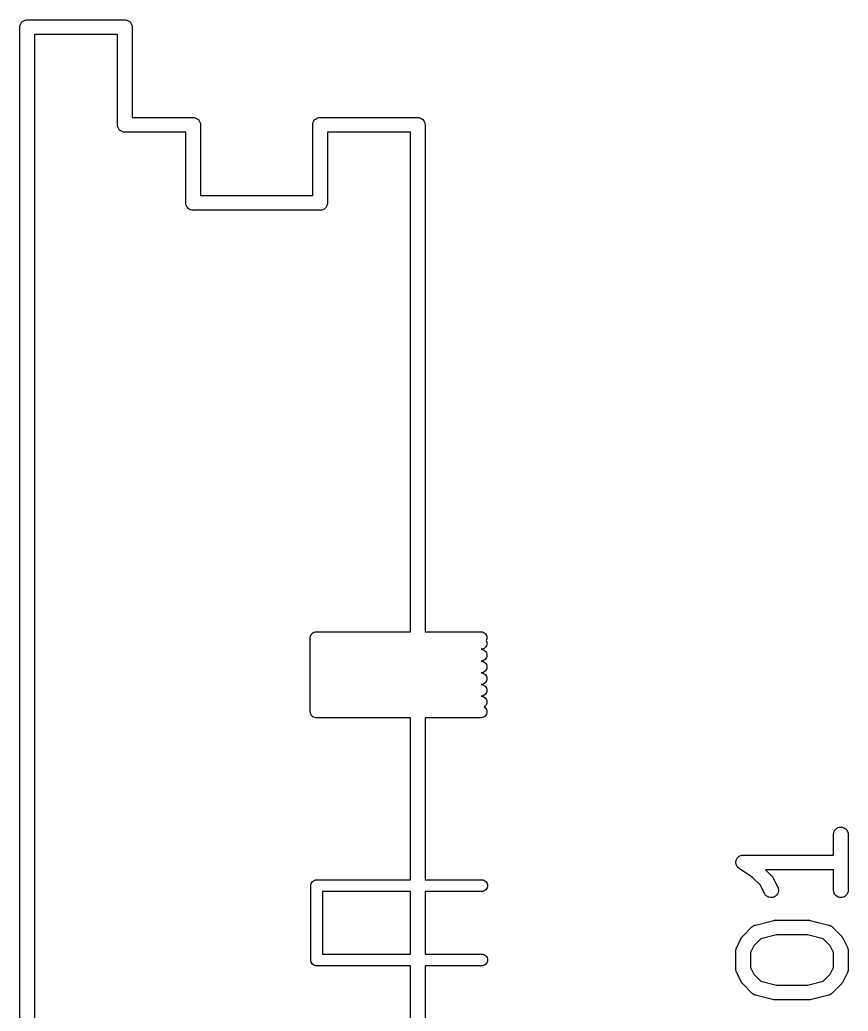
# Model space of a CAD drawing. Extents: x -0.6 to 16.4, y -5.6 to -1.9.
# Drawn here: x -0.5633 to -0.2292, y -2.3231 to -1.9235 of the extents above; entities that cross this region are included whole.
import ezdxf

# ---------------------------------------------------------------- set-up
doc = ezdxf.new("R2010")
doc.units = 0
doc.header["$MEASUREMENT"] = 0
doc.layers.add('BLACK', color=7, linetype='CONTINUOUS')

msp = doc.modelspace()

# ---------------------------------------------------------------- linework, layer by layer
at = {"layer": 'BLACK', "linetype": 'CONTINUOUS'}
for p, q in [((-0.563252, -1.92648), (-0.563195, -1.9259)), ((-0.563195, -1.9259), (-0.563027, -1.92534)), ((-0.563027, -1.92534), (-0.562752, -1.92483)), ((-0.562752, -1.92483), (-0.562383, -1.92438)), ((-0.562383, -1.92438), (-0.561934, -1.92401)), ((-0.561934, -1.92401), (-0.561421, -1.92374)), ((-0.561421, -1.92374), (-0.560864, -1.92357)), ((-0.560864, -1.92357), (-0.56043, -1.92352)), ((-0.56043, -1.92352), (-0.560285, -1.92351)), ((-0.560285, -1.92351), (-0.560141, -1.92352)), ((-0.560141, -1.92352), (-0.52106, -1.92352)), ((-0.52106, -1.92352), (-0.520915, -1.92351)), ((-0.520915, -1.92351), (-0.520771, -1.92352)), ((-0.520771, -1.92352), (-0.520337, -1.92357)), ((-0.520337, -1.92357), (-0.51978, -1.92374)), ((-0.51978, -1.92374), (-0.519267, -1.92401)), ((-0.519267, -1.92401), (-0.518817, -1.92438)), ((-0.518817, -1.92438), (-0.518448, -1.92483)), ((-0.518448, -1.92483), (-0.518174, -1.92534)), ((-0.518174, -1.92534), (-0.518005, -1.9259)), ((-0.518005, -1.9259), (-0.517948, -1.92648)), ((-0.563238, -1.92662), (-0.563252, -1.92648)), ((-0.563238, -2.7531), (-0.563238, -1.92662)), ((-0.557333, -1.92943), (-0.557333, -2.7503)), ((-0.523868, -1.92943), (-0.557333, -1.92943)), ((-0.523868, -1.9657), (-0.523868, -1.92943)), ((-0.517948, -1.92648), (-0.517963, -1.92662)), ((-0.517963, -1.92662), (-0.517963, -1.96289)), ((-0.523882, -1.96585), (-0.523868, -1.9657)), ((-0.523825, -1.96643), (-0.523882, -1.96585)), ((-0.517963, -1.96289), (-0.493501, -1.96289)), ((-0.493501, -1.96289), (-0.493356, -1.96288)), ((-0.493356, -1.96288), (-0.493212, -1.96289)), ((-0.493212, -1.96289), (-0.492777, -1.96294)), ((-0.492777, -1.96294), (-0.492221, -1.96311)), ((-0.492221, -1.96311), (-0.491708, -1.96338)), ((-0.491708, -1.96338), (-0.491258, -1.96375)), ((-0.491258, -1.96375), (-0.490889, -1.9642)), ((-0.490889, -1.9642), (-0.490615, -1.96471)), ((-0.490615, -1.96471), (-0.490446, -1.96527)), ((-0.490446, -1.96527), (-0.490389, -1.96585)), ((-0.490389, -1.96585), (-0.490404, -1.96599)), ((-0.490404, -1.96599), (-0.490404, -1.99439)), ((-0.445142, -1.96585), (-0.445085, -1.96527)), ((-0.445128, -1.96599), (-0.445142, -1.96585)), ((-0.445128, -1.99439), (-0.445128, -1.96599)), ((-0.445085, -1.96527), (-0.444916, -1.96471)), ((-0.444916, -1.96471), (-0.444642, -1.9642)), ((-0.444642, -1.9642), (-0.444273, -1.96375)), ((-0.444273, -1.96375), (-0.443824, -1.96338)), ((-0.443824, -1.96338), (-0.443311, -1.96311)), ((-0.443311, -1.96311), (-0.442754, -1.96294)), ((-0.442754, -1.96294), (-0.44232, -1.96289)), ((-0.44232, -1.96289), (-0.442175, -1.96288)), ((-0.442175, -1.96288), (-0.442031, -1.96289)), ((-0.442031, -1.96289), (-0.40295, -1.96289)), ((-0.40295, -1.96289), (-0.402805, -1.96288)), ((-0.402805, -1.96288), (-0.40266, -1.96289)), ((-0.40266, -1.96289), (-0.402226, -1.96294)), ((-0.402226, -1.96294), (-0.40167, -1.96311)), ((-0.40167, -1.96311), (-0.401157, -1.96338)), ((-0.401157, -1.96338), (-0.400707, -1.96375)), ((-0.400707, -1.96375), (-0.400338, -1.9642)), ((-0.400338, -1.9642), (-0.400064, -1.96471)), ((-0.400064, -1.96471), (-0.399895, -1.96527)), ((-0.399895, -1.96527), (-0.399838, -1.96585)), ((-0.399838, -1.96585), (-0.399852, -1.96599)), ((-0.399852, -1.96599), (-0.399852, -2.17018)), ((-0.523656, -1.96698), (-0.523825, -1.96643)), ((-0.523382, -1.96749), (-0.523656, -1.96698)), ((-0.523013, -1.96794), (-0.523382, -1.96749)), ((-0.522564, -1.96831), (-0.523013, -1.96794)), ((-0.522051, -1.96859), (-0.522564, -1.96831)), ((-0.521494, -1.96876), (-0.522051, -1.96859)), ((-0.52106, -1.9688), (-0.521494, -1.96876)), ((-0.520915, -1.96881), (-0.52106, -1.9688)), ((-0.520771, -1.9688), (-0.520915, -1.96881)), ((-0.496309, -1.9688), (-0.520771, -1.9688)), ((-0.496309, -1.9972), (-0.496309, -1.9688)), ((-0.405758, -1.9688), (-0.439222, -1.9688)), ((-0.439222, -1.9688), (-0.439222, -1.9972)), ((-0.405758, -2.17018), (-0.405758, -1.9688)), ((-0.496323, -1.99734), (-0.496309, -1.9972)), ((-0.496266, -1.99792), (-0.496323, -1.99734)), ((-0.496097, -1.99848), (-0.496266, -1.99792)), ((-0.490404, -1.99439), (-0.445128, -1.99439)), ((-0.439265, -1.99792), (-0.439434, -1.99848)), ((-0.439208, -1.99734), (-0.439265, -1.99792)), ((-0.439222, -1.9972), (-0.439208, -1.99734)), ((-0.495823, -1.99899), (-0.496097, -1.99848)), ((-0.495454, -1.99944), (-0.495823, -1.99899)), ((-0.495005, -1.99981), (-0.495454, -1.99944)), ((-0.494492, -2.00008), (-0.495005, -1.99981)), ((-0.493935, -2.00025), (-0.494492, -2.00008)), ((-0.493501, -2.0003), (-0.493935, -2.00025)), ((-0.493356, -2.00031), (-0.493501, -2.0003)), ((-0.493212, -2.0003), (-0.493356, -2.00031)), ((-0.44232, -2.0003), (-0.493212, -2.0003)), ((-0.442175, -2.00031), (-0.44232, -2.0003)), ((-0.442031, -2.0003), (-0.442175, -2.00031)), ((-0.441596, -2.00025), (-0.442031, -2.0003)), ((-0.44104, -2.00008), (-0.441596, -2.00025)), ((-0.440527, -1.99981), (-0.44104, -2.00008)), ((-0.440077, -1.99944), (-0.440527, -1.99981)), ((-0.439708, -1.99899), (-0.440077, -1.99944)), ((-0.439434, -1.99848), (-0.439708, -1.99899)), ((-0.446124, -2.17254), (-0.446078, -2.17208)), ((-0.446112, -2.17266), (-0.446124, -2.17254)), ((-0.446112, -2.17479), (-0.446112, -2.17266)), ((-0.446078, -2.17208), (-0.445943, -2.17163)), ((-0.445943, -2.17163), (-0.445724, -2.17122)), ((-0.445724, -2.17122), (-0.445428, -2.17086)), ((-0.445428, -2.17086), (-0.445069, -2.17057)), ((-0.445069, -2.17057), (-0.444658, -2.17035)), ((-0.444658, -2.17035), (-0.444213, -2.17021)), ((-0.444213, -2.17021), (-0.443866, -2.17018)), ((-0.443866, -2.17018), (-0.44375, -2.17017)), ((-0.44375, -2.17017), (-0.443634, -2.17018)), ((-0.443634, -2.17018), (-0.405758, -2.17018)), ((-0.399852, -2.17018), (-0.377177, -2.17018)), ((-0.377177, -2.17018), (-0.37683, -2.17021)), ((-0.37683, -2.17021), (-0.376385, -2.17035)), ((-0.376385, -2.17035), (-0.375975, -2.17057)), ((-0.375975, -2.17057), (-0.375615, -2.17086)), ((-0.375615, -2.17086), (-0.37532, -2.17122)), ((-0.37532, -2.17122), (-0.3751, -2.17163)), ((-0.3751, -2.17345), (-0.375246, -2.17372)), ((-0.375246, -2.17372), (-0.3751, -2.17399)), ((-0.3751, -2.17163), (-0.374965, -2.17208)), ((-0.374965, -2.173), (-0.3751, -2.17345)), ((-0.374965, -2.17208), (-0.37492, -2.17254)), ((-0.37492, -2.17254), (-0.374965, -2.173)), ((-0.446124, -2.1749), (-0.446112, -2.17479)), ((-0.446112, -2.17502), (-0.446124, -2.1749)), ((-0.446112, -2.17951), (-0.446112, -2.17502)), ((-0.37683, -2.17723), (-0.377177, -2.17726)), ((-0.377177, -2.17726), (-0.37683, -2.1773)), ((-0.376385, -2.17709), (-0.37683, -2.17723)), ((-0.37683, -2.1773), (-0.376385, -2.17743)), ((-0.375975, -2.17688), (-0.376385, -2.17709)), ((-0.376385, -2.17743), (-0.375975, -2.17765)), ((-0.375615, -2.17658), (-0.375975, -2.17688)), ((-0.375975, -2.17765), (-0.375615, -2.17795)), ((-0.37532, -2.17622), (-0.375615, -2.17658)), ((-0.3751, -2.17581), (-0.37532, -2.17622)), ((-0.3751, -2.17399), (-0.374965, -2.17444)), ((-0.374965, -2.17536), (-0.3751, -2.17581)), ((-0.374965, -2.17444), (-0.37492, -2.1749)), ((-0.37492, -2.1749), (-0.374965, -2.17536)), ((-0.446124, -2.17963), (-0.446112, -2.17951)), ((-0.446112, -2.17974), (-0.446124, -2.17963)), ((-0.446112, -2.18423), (-0.446112, -2.17974)), ((-0.376385, -2.18182), (-0.37683, -2.18195)), ((-0.375975, -2.1816), (-0.376385, -2.18182)), ((-0.375615, -2.1813), (-0.375975, -2.1816)), ((-0.375615, -2.17795), (-0.37532, -2.17831)), ((-0.37532, -2.18094), (-0.375615, -2.1813)), ((-0.37532, -2.17831), (-0.3751, -2.17872)), ((-0.3751, -2.18053), (-0.37532, -2.18094)), ((-0.3751, -2.17872), (-0.374965, -2.17916)), ((-0.374965, -2.18009), (-0.3751, -2.18053)), ((-0.374965, -2.17916), (-0.37492, -2.17963)), ((-0.37492, -2.17963), (-0.374965, -2.18009)), ((-0.446124, -2.18435), (-0.446112, -2.18423)), ((-0.446112, -2.18447), (-0.446124, -2.18435)), ((-0.446112, -2.18896), (-0.446112, -2.18447)), ((-0.37683, -2.18195), (-0.377177, -2.18199)), ((-0.377177, -2.18199), (-0.37683, -2.18202)), ((-0.37683, -2.18202), (-0.376385, -2.18216)), ((-0.376385, -2.18216), (-0.375975, -2.18238)), ((-0.375975, -2.18238), (-0.375615, -2.18267)), ((-0.375615, -2.18267), (-0.37532, -2.18303)), ((-0.37532, -2.18567), (-0.375615, -2.18603)), ((-0.37532, -2.18303), (-0.3751, -2.18344)), ((-0.3751, -2.18526), (-0.37532, -2.18567)), ((-0.3751, -2.18344), (-0.374965, -2.18389)), ((-0.374965, -2.18481), (-0.3751, -2.18526)), ((-0.374965, -2.18389), (-0.37492, -2.18435)), ((-0.37492, -2.18435), (-0.374965, -2.18481)), ((-0.446124, -2.18907), (-0.446112, -2.18896)), ((-0.446112, -2.18919), (-0.446124, -2.18907)), ((-0.446112, -2.19368), (-0.446112, -2.18919)), ((-0.37683, -2.18668), (-0.377177, -2.18671)), ((-0.377177, -2.18671), (-0.37683, -2.18675)), ((-0.376385, -2.18654), (-0.37683, -2.18668)), ((-0.37683, -2.18675), (-0.376385, -2.18688)), ((-0.375975, -2.18632), (-0.376385, -2.18654)), ((-0.376385, -2.18688), (-0.375975, -2.1871)), ((-0.375615, -2.18603), (-0.375975, -2.18632)), ((-0.375975, -2.1871), (-0.375615, -2.1874)), ((-0.375615, -2.1874), (-0.37532, -2.18776)), ((-0.37532, -2.18776), (-0.3751, -2.18817)), ((-0.3751, -2.18817), (-0.374965, -2.18861)), ((-0.374965, -2.18954), (-0.3751, -2.18998)), ((-0.374965, -2.18861), (-0.37492, -2.18907)), ((-0.37492, -2.18907), (-0.374965, -2.18954)), ((-0.446124, -2.1938), (-0.446112, -2.19368)), ((-0.446112, -2.19392), (-0.446124, -2.1938)), ((-0.37683, -2.1914), (-0.377177, -2.19144)), ((-0.377177, -2.19144), (-0.37683, -2.19147)), ((-0.376385, -2.19127), (-0.37683, -2.1914)), ((-0.37683, -2.19147), (-0.376385, -2.19161)), ((-0.375975, -2.19105), (-0.376385, -2.19127)), ((-0.376385, -2.19161), (-0.375975, -2.19183)), ((-0.375615, -2.19075), (-0.375975, -2.19105)), ((-0.375975, -2.19183), (-0.375615, -2.19212)), ((-0.37532, -2.19039), (-0.375615, -2.19075)), ((-0.375615, -2.19212), (-0.37532, -2.19248)), ((-0.3751, -2.18998), (-0.37532, -2.19039)), ((-0.37532, -2.19248), (-0.3751, -2.19289)), ((-0.3751, -2.19289), (-0.374965, -2.19334)), ((-0.374965, -2.19334), (-0.37492, -2.1938)), ((-0.37492, -2.1938), (-0.374965, -2.19426)), ((-0.446112, -2.19841), (-0.446112, -2.19392)), ((-0.37683, -2.19613), (-0.377177, -2.19616)), ((-0.377177, -2.19616), (-0.37683, -2.1962)), ((-0.376385, -2.19599), (-0.37683, -2.19613)), ((-0.37683, -2.1962), (-0.376385, -2.19633)), ((-0.375975, -2.19577), (-0.376385, -2.19599)), ((-0.376385, -2.19633), (-0.375975, -2.19655)), ((-0.375615, -2.19548), (-0.375975, -2.19577)), ((-0.375975, -2.19655), (-0.375615, -2.19685)), ((-0.37532, -2.19512), (-0.375615, -2.19548)), ((-0.375615, -2.19685), (-0.37532, -2.1972)), ((-0.3751, -2.19471), (-0.37532, -2.19512)), ((-0.37532, -2.1972), (-0.3751, -2.19762)), ((-0.374965, -2.19426), (-0.3751, -2.19471)), ((-0.3751, -2.19762), (-0.374965, -2.19806)), ((-0.446124, -2.19852), (-0.446112, -2.19841)), ((-0.446112, -2.19864), (-0.446124, -2.19852)), ((-0.446112, -2.20234), (-0.446112, -2.19864)), ((-0.375615, -2.2002), (-0.375968, -2.20049)), ((-0.375968, -2.20049), (-0.375615, -2.20078)), ((-0.37532, -2.19984), (-0.375615, -2.2002)), ((-0.375615, -2.20078), (-0.37532, -2.20114)), ((-0.3751, -2.19943), (-0.37532, -2.19984)), ((-0.37532, -2.20114), (-0.3751, -2.20155)), ((-0.374965, -2.19899), (-0.3751, -2.19943)), ((-0.3751, -2.20155), (-0.374965, -2.202)), ((-0.374965, -2.19806), (-0.37492, -2.19852)), ((-0.37492, -2.19852), (-0.374965, -2.19899)), ((-0.446124, -2.20246), (-0.446112, -2.20234)), ((-0.446078, -2.20292), (-0.446124, -2.20246)), ((-0.445943, -2.20337), (-0.446078, -2.20292)), ((-0.445724, -2.20378), (-0.445943, -2.20337)), ((-0.445428, -2.20414), (-0.445724, -2.20378)), ((-0.445069, -2.20443), (-0.445428, -2.20414)), ((-0.444658, -2.20465), (-0.445069, -2.20443)), ((-0.444213, -2.20479), (-0.444658, -2.20465)), ((-0.443866, -2.20482), (-0.444213, -2.20479)), ((-0.44375, -2.20483), (-0.443866, -2.20482)), ((-0.443866, -2.20482), (-0.443866, -2.20482)), ((-0.443634, -2.20482), (-0.44375, -2.20483)), ((-0.405758, -2.20482), (-0.443634, -2.20482)), ((-0.405758, -2.27018), (-0.405758, -2.20482)), ((-0.377177, -2.20482), (-0.399852, -2.20482)), ((-0.399852, -2.20482), (-0.399852, -2.27018)), ((-0.37683, -2.20479), (-0.377177, -2.20482)), ((-0.376385, -2.20465), (-0.37683, -2.20479)), ((-0.375975, -2.20443), (-0.376385, -2.20465)), ((-0.375615, -2.20414), (-0.375975, -2.20443)), ((-0.37532, -2.20378), (-0.375615, -2.20414)), ((-0.3751, -2.20337), (-0.37532, -2.20378)), ((-0.374965, -2.20292), (-0.3751, -2.20337)), ((-0.374965, -2.202), (-0.37492, -2.20246)), ((-0.37492, -2.20246), (-0.374965, -2.20292)), ((-0.234626, -2.25022), (-0.234256, -2.24978)), ((-0.234256, -2.24978), (-0.233807, -2.24942)), ((-0.233807, -2.24942), (-0.233296, -2.24915)), ((-0.233296, -2.24915), (-0.232743, -2.24899)), ((-0.232743, -2.24899), (-0.232169, -2.24893)), ((-0.232169, -2.24893), (-0.231596, -2.24899)), ((-0.231596, -2.24899), (-0.231045, -2.24916)), ((-0.231045, -2.24916), (-0.230539, -2.24944)), ((-0.230539, -2.24944), (-0.230095, -2.24981)), ((-0.230095, -2.24981), (-0.22973, -2.25025)), ((-0.235142, -2.25185), (-0.235078, -2.25127)), ((-0.235142, -2.25189), (-0.235142, -2.25185)), ((-0.235142, -2.26018), (-0.235142, -2.25189)), ((-0.235078, -2.25127), (-0.234904, -2.25072)), ((-0.234904, -2.25072), (-0.234626, -2.25022)), ((-0.22973, -2.25025), (-0.22946, -2.25076)), ((-0.22946, -2.25076), (-0.229293, -2.25131)), ((-0.229293, -2.25131), (-0.229237, -2.25189)), ((-0.229237, -2.25189), (-0.229237, -2.27438)), ((-0.27428, -2.26199), (-0.274142, -2.26173)), ((-0.274142, -2.26173), (-0.274008, -2.26148)), ((-0.274008, -2.26148), (-0.274006, -2.26148)), ((-0.274006, -2.26148), (-0.274005, -2.26148)), ((-0.274005, -2.26148), (-0.273824, -2.26126)), ((-0.273824, -2.26126), (-0.27364, -2.26104)), ((-0.27364, -2.26104), (-0.273639, -2.26104)), ((-0.273639, -2.26104), (-0.273637, -2.26104)), ((-0.273637, -2.26104), (-0.273405, -2.26085)), ((-0.273405, -2.26085), (-0.273194, -2.26068)), ((-0.273194, -2.26068), (-0.273192, -2.26067)), ((-0.273192, -2.26067), (-0.27319, -2.26067)), ((-0.27319, -2.26067), (-0.272921, -2.26053)), ((-0.272921, -2.26053), (-0.272685, -2.26041)), ((-0.272685, -2.26041), (-0.272683, -2.2604)), ((-0.272683, -2.2604), (-0.272681, -2.2604)), ((-0.272681, -2.2604), (-0.272401, -2.26032)), ((-0.272401, -2.26032), (-0.272133, -2.26024)), ((-0.272133, -2.26024), (-0.272131, -2.26024)), ((-0.272131, -2.26024), (-0.272129, -2.26024)), ((-0.272129, -2.26024), (-0.271841, -2.26021)), ((-0.271841, -2.26021), (-0.27156, -2.26018)), ((-0.27156, -2.26018), (-0.235142, -2.26018)), ((-0.274512, -2.26311), (-0.274482, -2.26283)), ((-0.274485, -2.26341), (-0.274512, -2.26311)), ((-0.274512, -2.26311), (-0.274512, -2.26311)), ((-0.274512, -2.26311), (-0.274512, -2.26311)), ((-0.274461, -2.26368), (-0.274485, -2.26341)), ((-0.274482, -2.26283), (-0.274452, -2.26254)), ((-0.274461, -2.26369), (-0.274461, -2.26368)), ((-0.27446, -2.26369), (-0.274461, -2.26369)), ((-0.274379, -2.26396), (-0.27446, -2.26369)), ((-0.274452, -2.26254), (-0.274452, -2.26254)), ((-0.274452, -2.26254), (-0.274451, -2.26254)), ((-0.274451, -2.26254), (-0.274358, -2.26224)), ((-0.274299, -2.26424), (-0.274379, -2.26396)), ((-0.274358, -2.26224), (-0.274282, -2.26199)), ((-0.274298, -2.26424), (-0.274299, -2.26424)), ((-0.274173, -2.26448), (-0.274298, -2.26424)), ((-0.274298, -2.26424), (-0.274298, -2.26424)), ((-0.274282, -2.26199), (-0.274281, -2.26199)), ((-0.274281, -2.26199), (-0.27428, -2.26199)), ((-0.274033, -2.26475), (-0.274173, -2.26448)), ((-0.274032, -2.26475), (-0.274033, -2.26475)), ((-0.274031, -2.26475), (-0.274032, -2.26475)), ((-0.273858, -2.26497), (-0.274031, -2.26475)), ((-0.273673, -2.2652), (-0.273858, -2.26497)), ((-0.273671, -2.2652), (-0.273673, -2.2652)), ((-0.273669, -2.2652), (-0.273671, -2.2652)), ((-0.273453, -2.26538), (-0.273669, -2.2652)), ((-0.273232, -2.26557), (-0.273453, -2.26538)), ((-0.273228, -2.26557), (-0.273232, -2.26557)), ((-0.273198, -2.26559), (-0.273228, -2.26557)), ((-0.273228, -2.26557), (-0.273228, -2.26557)), ((-0.273228, -2.26557), (-0.273228, -2.26557)), ((-0.267817, -2.26918), (-0.273198, -2.26559)), ((-0.264613, -2.27238), (-0.267817, -2.26918)), ((-0.235142, -2.26609), (-0.262556, -2.26609)), ((-0.262556, -2.26609), (-0.260098, -2.26855)), ((-0.260098, -2.26855), (-0.260069, -2.26858)), ((-0.260069, -2.26858), (-0.259966, -2.26871)), ((-0.259966, -2.26871), (-0.259852, -2.26883)), ((-0.259852, -2.26883), (-0.259786, -2.26893)), ((-0.259786, -2.26893), (-0.25971, -2.26903)), ((-0.25971, -2.26903), (-0.259633, -2.26917)), ((-0.259633, -2.26917), (-0.259545, -2.26931)), ((-0.259545, -2.26931), (-0.25767, -2.27306)), ((-0.235142, -2.27438), (-0.235142, -2.26609)), ((-0.445887, -2.27254), (-0.445842, -2.27208)), ((-0.445876, -2.27266), (-0.445887, -2.27254)), ((-0.445876, -2.30234), (-0.445876, -2.27266)), ((-0.445842, -2.27208), (-0.445707, -2.27163)), ((-0.445707, -2.27163), (-0.445487, -2.27122)), ((-0.445487, -2.27122), (-0.445192, -2.27086)), ((-0.445192, -2.27086), (-0.444832, -2.27057)), ((-0.444832, -2.27057), (-0.444422, -2.27035)), ((-0.444422, -2.27035), (-0.443977, -2.27021)), ((-0.443977, -2.27021), (-0.44363, -2.27018)), ((-0.44363, -2.27018), (-0.443514, -2.27017)), ((-0.443514, -2.27017), (-0.443398, -2.27018)), ((-0.443398, -2.27018), (-0.405758, -2.27018)), ((-0.399852, -2.27018), (-0.376941, -2.27018)), ((-0.376941, -2.27018), (-0.376594, -2.27021)), ((-0.376594, -2.27021), (-0.376149, -2.27035)), ((-0.376149, -2.27035), (-0.375738, -2.27057)), ((-0.375738, -2.27057), (-0.375379, -2.27086)), ((-0.375379, -2.27086), (-0.375084, -2.27122)), ((-0.375084, -2.27122), (-0.374864, -2.27163)), ((-0.374864, -2.27345), (-0.375084, -2.27386)), ((-0.374864, -2.27163), (-0.374729, -2.27208)), ((-0.374729, -2.273), (-0.374864, -2.27345)), ((-0.374729, -2.27208), (-0.374683, -2.27254)), ((-0.374683, -2.27254), (-0.374729, -2.273)), ((-0.262952, -2.2757), (-0.264613, -2.27238)), ((-0.25767, -2.27306), (-0.257652, -2.2731)), ((-0.257652, -2.2731), (-0.257453, -2.27364)), ((-0.257453, -2.27364), (-0.257364, -2.27421)), ((-0.441152, -2.2749), (-0.441152, -2.3001)), ((-0.405758, -2.2749), (-0.441152, -2.2749)), ((-0.405758, -2.3001), (-0.405758, -2.2749)), ((-0.376941, -2.2749), (-0.399852, -2.2749)), ((-0.399852, -2.2749), (-0.399852, -2.3001)), ((-0.376594, -2.27487), (-0.376941, -2.2749)), ((-0.376149, -2.27473), (-0.376594, -2.27487)), ((-0.375738, -2.27451), (-0.376149, -2.27473)), ((-0.375379, -2.27422), (-0.375738, -2.27451)), ((-0.375084, -2.27386), (-0.375379, -2.27422)), ((-0.262645, -2.27619), (-0.262952, -2.2757)), ((-0.26225, -2.27661), (-0.262645, -2.27619)), ((-0.26178, -2.27695), (-0.26225, -2.27661)), ((-0.261255, -2.27718), (-0.26178, -2.27695)), ((-0.260693, -2.27731), (-0.261255, -2.27718)), ((-0.260117, -2.27733), (-0.260693, -2.27731)), ((-0.259549, -2.27724), (-0.260117, -2.27733)), ((-0.259009, -2.27703), (-0.259549, -2.27724)), ((-0.258519, -2.27673), (-0.259009, -2.27703)), ((-0.258097, -2.27634), (-0.258519, -2.27673)), ((-0.25776, -2.27587), (-0.258097, -2.27634)), ((-0.25752, -2.27535), (-0.25776, -2.27587)), ((-0.257386, -2.27479), (-0.25752, -2.27535)), ((-0.257364, -2.27421), (-0.257386, -2.27479)), ((-0.235086, -2.27496), (-0.235142, -2.27438)), ((-0.23492, -2.27551), (-0.235086, -2.27496)), ((-0.234649, -2.27602), (-0.23492, -2.27551)), ((-0.234285, -2.27646), (-0.234649, -2.27602)), ((-0.233841, -2.27683), (-0.234285, -2.27646)), ((-0.233334, -2.27711), (-0.233841, -2.27683)), ((-0.232783, -2.27728), (-0.233334, -2.27711)), ((-0.23221, -2.27734), (-0.232783, -2.27728)), ((-0.231636, -2.27728), (-0.23221, -2.27734)), ((-0.231084, -2.27712), (-0.231636, -2.27728)), ((-0.230573, -2.27685), (-0.231084, -2.27712)), ((-0.230124, -2.27649), (-0.230573, -2.27685)), ((-0.229753, -2.27605), (-0.230124, -2.27649)), ((-0.229476, -2.27555), (-0.229753, -2.27605)), ((-0.229301, -2.275), (-0.229476, -2.27555)), ((-0.229237, -2.27442), (-0.229301, -2.275)), ((-0.229237, -2.27438), (-0.229237, -2.27442)), ((-0.271773, -2.29292), (-0.268023, -2.28917)), ((-0.268023, -2.28917), (-0.267994, -2.28914)), ((-0.267994, -2.28914), (-0.267838, -2.28901)), ((-0.267838, -2.28901), (-0.267689, -2.28888)), ((-0.267689, -2.28888), (-0.267613, -2.28884)), ((-0.267613, -2.28884), (-0.267544, -2.28878)), ((-0.267544, -2.28878), (-0.267366, -2.28869)), ((-0.267366, -2.28869), (-0.267194, -2.28859)), ((-0.267194, -2.28859), (-0.267111, -2.28856)), ((-0.267111, -2.28856), (-0.267032, -2.28851)), ((-0.267032, -2.28851), (-0.26684, -2.28846)), ((-0.26684, -2.28846), (-0.266652, -2.28839)), ((-0.266652, -2.28839), (-0.259153, -2.28652)), ((-0.259153, -2.28652), (-0.259113, -2.28651)), ((-0.259113, -2.28651), (-0.25906, -2.2865)), ((-0.25906, -2.2865), (-0.25901, -2.28649)), ((-0.25901, -2.28649), (-0.258775, -2.28646)), ((-0.258775, -2.28646), (-0.258541, -2.28643)), ((-0.258541, -2.28643), (-0.258489, -2.28643)), ((-0.258489, -2.28643), (-0.258436, -2.28643)), ((-0.258436, -2.28643), (-0.245313, -2.28643)), ((-0.245313, -2.28643), (-0.245272, -2.28643)), ((-0.245272, -2.28643), (-0.24522, -2.28644)), ((-0.24522, -2.28644), (-0.245167, -2.28643)), ((-0.245167, -2.28643), (-0.244933, -2.28647)), ((-0.244933, -2.28647), (-0.244699, -2.28649)), ((-0.244699, -2.28649), (-0.244649, -2.28651)), ((-0.244649, -2.28651), (-0.244597, -2.28652)), ((-0.244597, -2.28652), (-0.237098, -2.28839)), ((-0.237098, -2.28839), (-0.237058, -2.2884)), ((-0.237058, -2.2884), (-0.23687, -2.28847)), ((-0.23687, -2.28847), (-0.236679, -2.28853)), ((-0.236679, -2.28853), (-0.236601, -2.28857)), ((-0.236601, -2.28857), (-0.236518, -2.2886)), ((-0.236518, -2.2886), (-0.236348, -2.28871)), ((-0.236348, -2.28871), (-0.236171, -2.2888)), ((-0.236171, -2.2888), (-0.236103, -2.28886)), ((-0.236103, -2.28886), (-0.236027, -2.28891)), ((-0.236027, -2.28891), (-0.235881, -2.28904)), ((-0.235881, -2.28904), (-0.235726, -2.28917)), ((-0.235726, -2.28917), (-0.231977, -2.29292)), ((-0.274201, -2.29744), (-0.272326, -2.29369)), ((-0.272326, -2.29369), (-0.272307, -2.29365)), ((-0.272307, -2.29365), (-0.272217, -2.29351)), ((-0.272217, -2.29351), (-0.272139, -2.29336)), ((-0.272139, -2.29336), (-0.272061, -2.29327)), ((-0.272061, -2.29327), (-0.271994, -2.29317)), ((-0.271994, -2.29317), (-0.271878, -2.29305)), ((-0.271878, -2.29305), (-0.271773, -2.29292)), ((-0.258073, -2.29233), (-0.264426, -2.29392)), ((-0.245677, -2.29233), (-0.258073, -2.29233)), ((-0.239324, -2.29392), (-0.245677, -2.29233)), ((-0.231977, -2.29292), (-0.231948, -2.29295)), ((-0.231948, -2.29295), (-0.231844, -2.29308)), ((-0.231844, -2.29308), (-0.23173, -2.2932)), ((-0.23173, -2.2932), (-0.231665, -2.2933)), ((-0.231665, -2.2933), (-0.231588, -2.2934)), ((-0.231588, -2.2934), (-0.231512, -2.29355)), ((-0.231512, -2.29355), (-0.231423, -2.29369)), ((-0.231423, -2.29369), (-0.229549, -2.29744)), ((-0.274407, -2.29797), (-0.274335, -2.29778)), ((-0.274335, -2.29778), (-0.274274, -2.29759)), ((-0.274274, -2.29759), (-0.274232, -2.29752)), ((-0.274232, -2.29752), (-0.274201, -2.29744)), ((-0.267258, -2.29676), (-0.268607, -2.29945)), ((-0.264426, -2.29392), (-0.267258, -2.29676)), ((-0.236491, -2.29676), (-0.239324, -2.29392)), ((-0.235142, -2.29945), (-0.236491, -2.29676)), ((-0.229549, -2.29744), (-0.229531, -2.29747)), ((-0.229531, -2.29747), (-0.229501, -2.29755)), ((-0.229501, -2.29755), (-0.22946, -2.29763)), ((-0.22946, -2.29763), (-0.229401, -2.29782)), ((-0.441152, -2.3001), (-0.405758, -2.3001)), ((-0.399852, -2.3001), (-0.376941, -2.3001)), ((-0.376941, -2.3001), (-0.376594, -2.30013)), ((-0.376594, -2.30013), (-0.376149, -2.30027)), ((-0.376149, -2.30027), (-0.375738, -2.30049)), ((-0.375738, -2.30049), (-0.375379, -2.30078)), ((-0.375379, -2.30078), (-0.375084, -2.30114)), ((-0.375084, -2.30114), (-0.374864, -2.30155)), ((-0.374864, -2.30155), (-0.374729, -2.302)), ((-0.274513, -2.29876), (-0.274512, -2.29871)), ((-0.274513, -2.30625), (-0.274513, -2.29876)), ((-0.274512, -2.29871), (-0.274503, -2.29863)), ((-0.274505, -2.29854), (-0.274471, -2.29834)), ((-0.274503, -2.29863), (-0.274505, -2.29854)), ((-0.274471, -2.29834), (-0.274448, -2.29814)), ((-0.274448, -2.29814), (-0.274422, -2.29806)), ((-0.274422, -2.29806), (-0.274407, -2.29797)), ((-0.268607, -2.29945), (-0.268607, -2.30556)), ((-0.235142, -2.30556), (-0.235142, -2.29945)), ((-0.229401, -2.29782), (-0.229332, -2.29801)), ((-0.229332, -2.29801), (-0.229318, -2.2981)), ((-0.229318, -2.2981), (-0.229293, -2.29818)), ((-0.229293, -2.29818), (-0.229273, -2.29838)), ((-0.229273, -2.29838), (-0.229242, -2.29858)), ((-0.229242, -2.29858), (-0.229245, -2.29867)), ((-0.229245, -2.29867), (-0.229237, -2.29876)), ((-0.229237, -2.29876), (-0.229237, -2.30625)), ((-0.445887, -2.30246), (-0.445876, -2.30234)), ((-0.445842, -2.30292), (-0.445887, -2.30246)), ((-0.445707, -2.30337), (-0.445842, -2.30292)), ((-0.445487, -2.30378), (-0.445707, -2.30337)), ((-0.445192, -2.30414), (-0.445487, -2.30378)), ((-0.444832, -2.30443), (-0.445192, -2.30414)), ((-0.444422, -2.30465), (-0.444832, -2.30443)), ((-0.443977, -2.30479), (-0.444422, -2.30465)), ((-0.44363, -2.30482), (-0.443977, -2.30479)), ((-0.443514, -2.30483), (-0.44363, -2.30482)), ((-0.44363, -2.30482), (-0.44363, -2.30482)), ((-0.443398, -2.30482), (-0.443514, -2.30483)), ((-0.405758, -2.30482), (-0.443398, -2.30482)), ((-0.405758, -2.37018), (-0.405758, -2.30482)), ((-0.376941, -2.30482), (-0.399852, -2.30482)), ((-0.399852, -2.30482), (-0.399852, -2.37018)), ((-0.376594, -2.30479), (-0.376941, -2.30482)), ((-0.376149, -2.30465), (-0.376594, -2.30479)), ((-0.375738, -2.30443), (-0.376149, -2.30465)), ((-0.375379, -2.30414), (-0.375738, -2.30443)), ((-0.375084, -2.30378), (-0.375379, -2.30414)), ((-0.374864, -2.30337), (-0.375084, -2.30378)), ((-0.374729, -2.30292), (-0.374864, -2.30337)), ((-0.374729, -2.302), (-0.374683, -2.30246)), ((-0.374683, -2.30246), (-0.374729, -2.30292)), ((-0.268607, -2.30556), (-0.267258, -2.30826)), ((-0.236491, -2.30826), (-0.235142, -2.30556)), ((-0.274504, -2.30634), (-0.274513, -2.30625)), ((-0.274507, -2.30643), (-0.274504, -2.30634)), ((-0.274476, -2.30663), (-0.274507, -2.30643)), ((-0.274456, -2.30683), (-0.274476, -2.30663)), ((-0.274431, -2.30691), (-0.274456, -2.30683)), ((-0.274418, -2.307), (-0.274431, -2.30691)), ((-0.274348, -2.30719), (-0.274418, -2.307)), ((-0.27429, -2.30738), (-0.274348, -2.30719)), ((-0.274249, -2.30746), (-0.27429, -2.30738)), ((-0.274219, -2.30754), (-0.274249, -2.30746)), ((-0.274201, -2.30758), (-0.274219, -2.30754)), ((-0.272326, -2.31132), (-0.274201, -2.30758)), ((-0.267258, -2.30826), (-0.264426, -2.31109)), ((-0.239324, -2.31109), (-0.236491, -2.30826)), ((-0.229549, -2.30758), (-0.231423, -2.31132)), ((-0.229518, -2.30749), (-0.229549, -2.30758)), ((-0.229476, -2.30742), (-0.229518, -2.30749)), ((-0.229415, -2.30723), (-0.229476, -2.30742)), ((-0.229342, -2.30704), (-0.229415, -2.30723)), ((-0.229328, -2.30695), (-0.229342, -2.30704)), ((-0.229301, -2.30687), (-0.229328, -2.30695)), ((-0.229279, -2.30667), (-0.229301, -2.30687)), ((-0.229245, -2.30647), (-0.229279, -2.30667)), ((-0.229237, -2.3063), (-0.229247, -2.30638)), ((-0.229247, -2.30638), (-0.229245, -2.30647)), ((-0.229237, -2.30625), (-0.229237, -2.3063)), ((-0.272238, -2.31147), (-0.272326, -2.31132)), ((-0.272161, -2.31161), (-0.272238, -2.31147)), ((-0.272085, -2.31171), (-0.272161, -2.31161)), ((-0.272019, -2.31181), (-0.272085, -2.31171)), ((-0.271905, -2.31193), (-0.272019, -2.31181)), ((-0.271802, -2.31206), (-0.271905, -2.31193)), ((-0.271773, -2.31209), (-0.271802, -2.31206)), ((-0.268023, -2.31584), (-0.271773, -2.31209)), ((-0.264426, -2.31109), (-0.258073, -2.31268)), ((-0.258073, -2.31268), (-0.245677, -2.31268)), ((-0.245677, -2.31268), (-0.239324, -2.31109)), ((-0.231977, -2.31209), (-0.235726, -2.31584)), ((-0.231871, -2.31196), (-0.231977, -2.31209)), ((-0.231756, -2.31184), (-0.231871, -2.31196)), ((-0.231689, -2.31174), (-0.231756, -2.31184)), ((-0.231611, -2.31165), (-0.231689, -2.31174)), ((-0.231532, -2.3115), (-0.231611, -2.31165)), ((-0.231442, -2.31136), (-0.231532, -2.3115)), ((-0.231423, -2.31132), (-0.231442, -2.31136)), ((-0.267869, -2.31597), (-0.268023, -2.31584)), ((-0.267722, -2.3161), (-0.267869, -2.31597)), ((-0.267647, -2.31615), (-0.267722, -2.3161)), ((-0.267578, -2.31621), (-0.267647, -2.31615)), ((-0.267401, -2.3163), (-0.267578, -2.31621)), ((-0.267232, -2.31641), (-0.267401, -2.3163)), ((-0.267148, -2.31644), (-0.267232, -2.31641)), ((-0.26707, -2.31648), (-0.267148, -2.31644)), ((-0.266879, -2.31654), (-0.26707, -2.31648)), ((-0.266692, -2.31661), (-0.266879, -2.31654)), ((-0.266652, -2.31662), (-0.266692, -2.31661)), ((-0.259153, -2.31849), (-0.266652, -2.31662)), ((-0.237098, -2.31662), (-0.244597, -2.31849)), ((-0.23691, -2.31655), (-0.237098, -2.31662)), ((-0.236717, -2.3165), (-0.23691, -2.31655)), ((-0.236639, -2.31645), (-0.236717, -2.3165)), ((-0.236555, -2.31642), (-0.236639, -2.31645)), ((-0.236383, -2.31632), (-0.236555, -2.31642)), ((-0.236206, -2.31623), (-0.236383, -2.31632)), ((-0.236136, -2.31617), (-0.236206, -2.31623)), ((-0.23606, -2.31613), (-0.236136, -2.31617)), ((-0.235912, -2.316), (-0.23606, -2.31613)), ((-0.235755, -2.31587), (-0.235912, -2.316)), ((-0.235726, -2.31584), (-0.235755, -2.31587)), ((-0.2591, -2.3185), (-0.259153, -2.31849)), ((-0.25905, -2.31852), (-0.2591, -2.3185)), ((-0.258816, -2.31854), (-0.25905, -2.31852)), ((-0.258583, -2.31858), (-0.258816, -2.31854)), ((-0.25853, -2.31858), (-0.258583, -2.31858)), ((-0.258478, -2.31858), (-0.25853, -2.31858)), ((-0.258436, -2.31858), (-0.258478, -2.31858)), ((-0.245313, -2.31858), (-0.258436, -2.31858)), ((-0.245261, -2.31858), (-0.245313, -2.31858)), ((-0.245208, -2.31858), (-0.245261, -2.31858)), ((-0.244975, -2.31855), (-0.245208, -2.31858)), ((-0.24474, -2.31853), (-0.244975, -2.31855)), ((-0.244689, -2.31851), (-0.24474, -2.31853)), ((-0.244637, -2.3185), (-0.244689, -2.31851)), ((-0.244597, -2.31849), (-0.244637, -2.3185))]:
    msp.add_line(p, q, dxfattribs=at)

doc.saveas('drawing.dxf')
